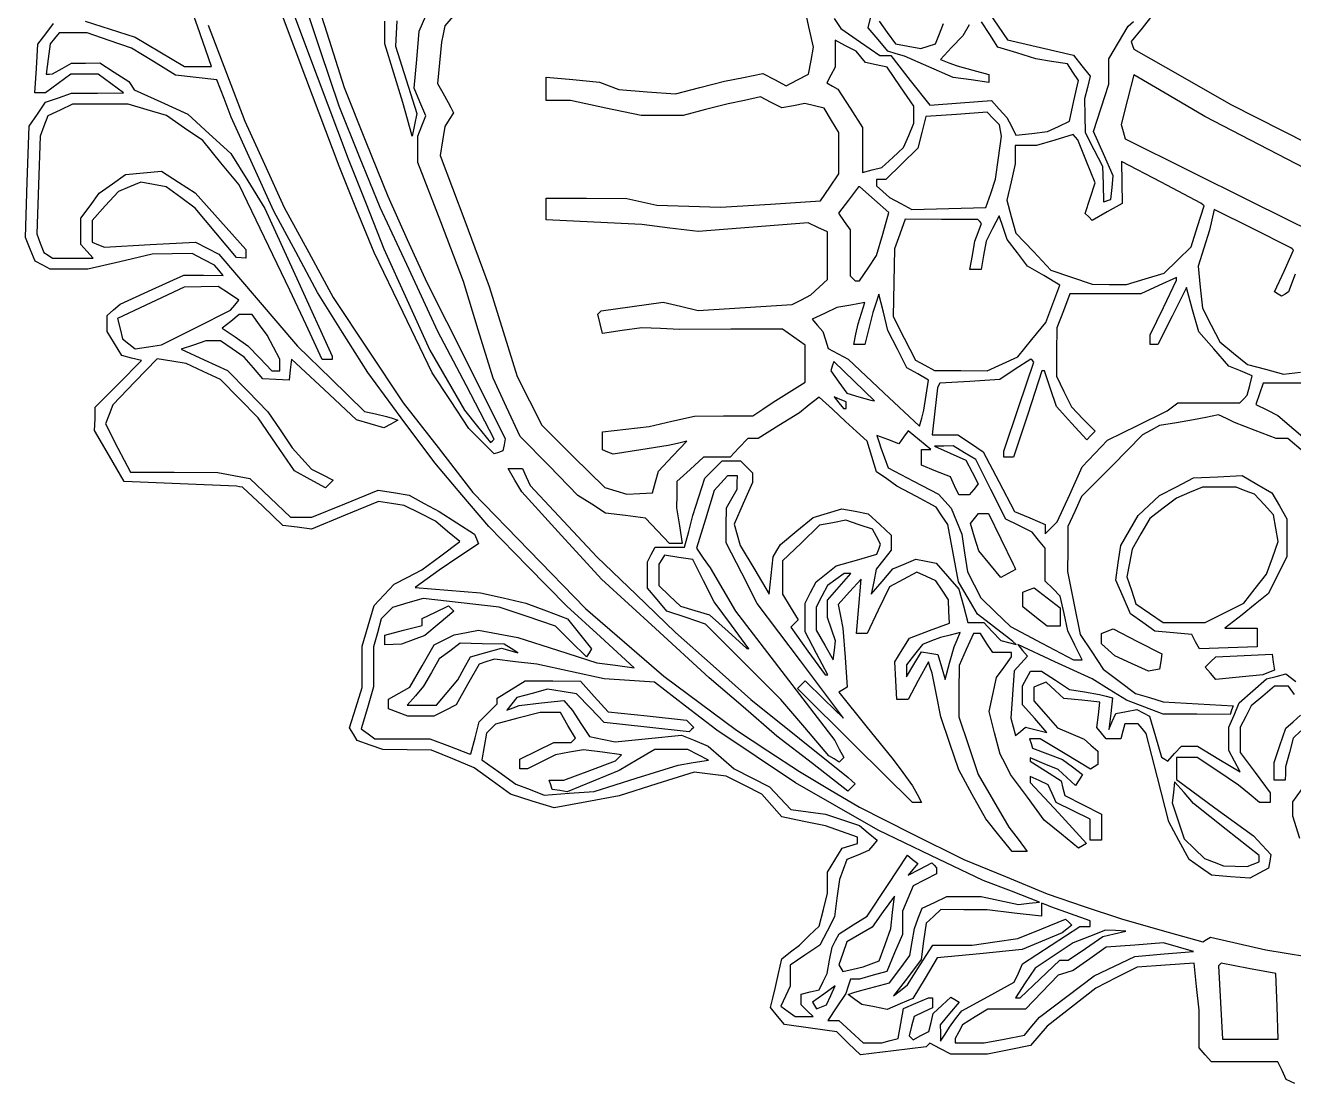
# Model space of a CAD drawing. Extents: x 6 to 570, y 20 to 823.
# Drawn here: x 13.9 to 243.8, y 37.5 to 229.3 of the extents above; entities that cross this region are included whole.
import ezdxf

# ---------------------------------------------------------------- set-up
doc = ezdxf.new("R2010")
doc.units = 0
doc.layers.add('Layer_1', color=7, linetype='CONTINUOUS')

msp = doc.modelspace()

# ---------------------------------------------------------------- linework, layer by layer
at = {"layer": 'Layer_1', "color": 7}
for points in [[(65.351098, 237.755704), (68.514642, 227.904611), (71.678189, 218.053436), (75.619623, 208.188844), (79.561053, 198.324244), (83.105628, 190.500679), (86.650203, 182.677031), (93.762896, 168.532639), (100.875588, 154.388329), (100.661051, 153.281959), (100.446513, 152.175589), (99.655848, 151.912039), (99.655605, 151.912601), (98.864933, 151.649044), (96.560678, 153.953224), (94.256498, 156.257479), (90.930075, 161.303441), (87.60366, 166.349471), (82.358273, 177.234536), (77.112885, 188.119526), (73.922258, 195.943174), (70.731556, 203.766821), (64.731419, 219.754166), (58.731361, 235.741601)], [(24.678958, 230.066809), (29.228255, 228.592106), (33.777552, 227.117404), (38.240472, 224.468996), (42.703392, 221.820596), (45.16715, 221.820596), (47.630828, 221.820596), (45.044132, 229.134004), (42.457436, 236.447419)], [(61.205967, 234.900956), (66.784819, 220.014274), (72.363748, 205.127501), (75.623557, 196.963729), (78.88344, 188.799949), (83.04207, 179.615696), (87.200617, 170.431444), (90.338122, 164.988949), (93.475635, 159.546379), (95.84739, 156.617779), (98.219145, 153.689186), (98.53686, 154.008746), (98.855857, 154.327744), (93.75237, 164.080406), (88.648882, 173.832994), (83.425425, 185.058191), (78.201975, 196.283381), (74.471065, 205.467634), (70.740153, 214.651886), (67.381673, 224.682889), (64.023193, 234.713899)], [(91.715153, 231.320261), (89.90739, 229.171886), (89.610083, 227.693569), (89.312783, 226.215326), (88.94718, 222.473569), (88.581578, 218.731811), (89.557538, 217.031074), (90.533408, 215.330261), (91.00749, 214.389746), (91.481565, 213.449216), (90.706973, 212.208424), (89.93238, 210.967624), (89.513745, 208.350154), (89.09511, 205.732684), (93.524843, 193.863784), (97.954575, 181.994801), (100.478033, 173.831021), (103.001573, 165.667241), (105.244928, 161.245226), (107.488275, 156.823204), (113.191995, 151.187141), (118.895633, 145.551004), (120.898815, 144.937114), (122.901915, 144.323224), (125.239725, 144.445954), (127.57581, 144.573716), (128.102115, 146.556326), (128.62842, 148.538936), (131.208607, 151.236274), (133.788713, 153.933694), (132.0879, 153.536756), (130.38717, 153.139819), (125.417062, 152.370041), (120.44688, 151.600271), (119.46426, 151.977124), (118.481632, 152.353976), (118.481632, 154.009309), (118.481632, 155.664641), (122.733622, 156.138724), (126.985537, 156.612799), (131.067427, 157.555811), (135.149317, 158.498749), (140.44935, 158.506774), (145.7493, 158.514799), (147.592657, 159.771349), (149.435932, 161.027816), (152.327325, 162.842329), (155.218635, 164.656916), (155.218635, 168.002539), (155.218635, 171.348086), (153.185565, 172.795789), (151.152495, 174.243499), (141.790267, 174.219349), (132.428115, 174.195274), (129.026482, 174.348746), (125.62494, 174.502219), (122.071522, 173.971091), (118.518113, 173.439964), (118.07778, 175.193494), (117.637448, 176.946934), (117.946807, 177.256294), (118.25616, 177.565646), (123.868275, 178.359529), (129.480398, 179.153404), (132.655028, 178.382824), (135.829583, 177.612251), (144.34386, 178.159451), (152.85813, 178.706651), (154.548578, 179.581444), (156.239033, 180.456236), (157.769738, 181.850426), (159.30045, 183.244616), (159.30045, 187.562659), (159.30045, 191.880709), (157.550858, 192.677801), (155.801273, 193.474894), (145.815428, 192.700294), (135.829583, 191.925701), (130.72722, 192.563704), (125.624858, 193.201691), (116.950845, 193.637201), (108.276825, 194.072711), (108.276825, 196.023341), (108.276825, 197.973971), (115.59024, 197.957921), (122.903573, 197.941871), (125.624858, 197.321546), (128.346143, 196.701229), (134.128763, 196.514006), (139.911473, 196.326791), (148.9719, 196.915766), (158.032328, 197.504749), (159.686858, 199.939579), (161.341395, 202.374416), (161.338395, 206.128309), (161.335395, 209.882201), (159.998415, 212.074924), (158.661435, 214.267736), (156.91458, 214.706464), (155.167643, 215.145184), (153.103635, 214.732174), (151.039635, 214.319164), (149.100818, 215.321801), (147.161918, 216.324431), (144.216608, 215.690456), (141.271223, 215.056474), (137.189333, 214.010936), (133.107443, 212.965391), (129.298913, 212.957366), (125.490375, 212.949341), (119.094188, 214.299341), (112.697993, 215.649259), (110.48694, 215.657284), (108.276293, 215.665309), (108.276293, 217.794161), (108.276293, 219.923014), (113.124983, 219.444919), (117.973673, 218.966824), (119.713778, 218.305526), (121.453883, 217.644229), (126.600525, 217.264159), (131.74716, 216.884096), (136.169175, 218.016656), (140.59128, 219.149299), (144.090218, 219.843544), (147.589073, 220.537789), (149.702813, 219.444754), (151.816478, 218.351726), (153.82689, 219.391399), (155.837303, 220.430996), (156.298523, 222.889534), (156.759743, 225.348071), (155.934443, 229.036069), (155.109068, 232.724074)], [(81.201242, 230.089766), (80.970632, 225.535969), (82.903502, 219.413134), (84.836455, 213.290299), (84.422642, 211.249354), (84.00883, 209.208409), (83.161517, 212.269826), (82.314197, 215.331244), (80.661752, 220.638829), (79.009397, 225.946331), (79.009397, 230.026931)], [(243.953752, 108.030919), (242.894715, 109.542904), (241.624822, 109.542904), (240.354937, 109.542904), (238.237417, 107.761099), (236.119822, 105.979286), (235.12377, 104.053084), (234.127732, 102.126964), (234.127732, 99.834994), (234.127732, 97.542956), (236.849017, 93.895691), (239.57022, 90.248314), (239.57022, 89.350714), (239.57022, 88.453114), (238.601977, 88.453114), (237.633735, 88.453114), (235.710667, 90.044239), (233.7876, 91.635439), (230.054917, 94.126136), (226.322242, 96.616894), (224.442322, 96.616894), (222.562402, 96.616894), (222.562402, 94.619741), (222.562402, 92.622506), (229.535602, 87.536764), (236.508802, 82.450939), (238.101142, 80.750539), (239.6934, 79.050064), (239.45556, 77.815939), (239.217712, 76.581814), (237.52293, 75.685564), (235.828222, 74.789314), (232.364317, 75.035164), (228.900337, 75.281089), (226.887037, 76.714639), (224.87373, 78.148264), (223.013017, 81.566989), (221.15238, 84.985714), (219.105247, 92.979596), (217.058115, 100.973509), (216.325305, 101.856656), (215.592495, 102.739729), (214.394527, 102.739729), (213.196552, 102.739729), (212.840595, 101.379124), (212.484637, 100.018526), (211.143637, 100.018526), (209.802637, 100.018526), (208.96344, 101.029594), (208.124325, 102.040744), (208.395112, 104.358581), (208.665892, 106.676426), (205.387207, 106.991404), (202.108515, 107.306381), (200.535705, 108.783979), (198.962812, 110.261576), (197.836597, 109.829276), (196.710375, 109.396984), (196.710375, 108.132806), (196.710375, 106.868704), (198.849997, 104.431789), (200.989612, 101.994949), (203.417212, 100.980581), (205.844812, 99.966296), (207.0603, 98.866354), (208.275705, 97.766329), (208.275705, 96.551246), (208.275705, 95.336239), (207.609585, 94.924841), (206.943465, 94.513436), (202.379865, 97.265816), (197.816182, 100.018361), (196.86618, 100.018361), (195.916102, 100.018361), (196.198935, 99.167914), (196.481775, 98.317549), (199.181767, 97.297076), (201.881685, 96.276604), (203.704635, 94.915999), (205.527585, 93.555319), (204.896017, 92.552681), (204.264442, 91.550014), (202.697902, 92.997754), (201.131355, 94.445374), (198.58017, 95.496304), (196.028992, 96.547309), (196.028992, 96.250009), (196.028992, 95.953511), (198.829185, 94.185761), (201.629377, 92.418094), (201.978907, 91.082689), (202.328445, 89.747314), (205.642005, 88.068139), (208.955565, 86.389114), (208.955565, 84.019489), (208.955565, 81.649864), (207.935092, 81.649864), (206.91462, 81.649864), (206.91462, 83.555164), (206.91462, 85.460614), (203.839702, 86.954539), (200.76471, 88.448464), (200.023057, 90.076489), (199.281405, 91.704589), (197.655645, 92.445416), (196.029877, 93.186259), (196.029877, 92.633434), (196.029877, 92.080616), (201.14598, 86.573614), (206.262082, 81.066589), (205.53891, 80.619814), (204.815737, 80.173039), (201.695347, 82.730014), (198.57495, 85.286914), (195.531292, 89.421214), (192.487635, 93.555476), (191.53779, 95.392001), (190.587945, 97.228459), (189.582817, 101.087366), (188.577697, 104.946199), (189.267922, 108.025699), (189.958147, 111.105274), (191.293275, 112.980289), (192.62841, 114.855311), (192.62841, 115.260281), (192.62841, 115.665259), (190.94334, 115.665259), (189.258202, 115.665259), (188.143792, 117.366071), (187.02939, 119.066809), (186.393802, 119.066809), (185.758222, 119.066809), (184.445827, 116.175491), (183.133432, 113.284181), (183.117382, 108.641914), (183.101332, 103.999646), (184.841355, 98.777321), (186.581467, 93.554996), (189.37812, 88.792864), (192.17478, 84.030589), (193.841602, 81.819589), (195.508432, 79.608589), (194.149027, 79.608589), (192.78963, 79.608589), (190.380277, 82.548889), (187.97091, 85.489189), (185.5311, 89.927839), (183.091372, 94.366391), (181.455802, 99.175069), (179.820315, 103.983656), (179.039287, 107.953541), (178.258267, 111.923501), (177.917572, 112.935859), (177.576877, 113.948216), (175.744125, 110.554781), (173.911372, 107.161346), (172.893637, 107.161346), (171.875812, 107.161346), (171.691005, 110.562896), (171.506197, 113.964446), (172.831117, 116.109124), (174.15597, 118.253884), (177.777997, 119.620676), (181.399957, 120.987461), (181.297905, 123.104096), (181.19586, 125.220656), (180.071332, 126.936896), (178.946805, 128.653219), (177.215137, 129.442279), (175.483462, 130.231339), (172.99914, 128.901109), (170.51481, 127.570954), (168.497167, 123.318964), (166.479525, 119.066966), (165.508147, 119.066966), (164.53677, 119.066966), (164.967457, 123.999304), (165.398145, 128.931559), (163.299105, 126.637024), (161.200065, 124.342646), (161.646825, 122.215001), (162.093577, 120.087439), (162.468022, 114.731966), (162.84246, 109.376411), (162.091972, 108.912784), (161.341485, 108.449149), (166.268437, 102.354844), (171.19539, 96.260449), (172.96017, 93.887734), (174.725017, 91.514914), (175.535295, 89.984239), (176.34564, 88.453489), (175.520745, 88.453489), (174.695932, 88.453489), (164.27442, 98.797091), (153.8529, 109.140581), (154.535092, 109.822774), (155.216482, 110.504959), (158.70465, 107.133221), (162.192817, 103.761326), (154.37013, 114.145076), (146.547442, 124.528744), (143.734395, 130.015271), (140.921347, 135.501874), (140.945422, 138.680449), (140.969497, 141.859016), (141.94176, 143.559754), (142.914022, 145.260566), (142.938097, 146.451146), (142.962172, 147.641644), (142.047127, 147.641644), (141.132075, 147.641644), (139.94865, 146.333989), (138.765217, 145.026259), (137.153115, 139.801279), (135.541012, 134.576299), (136.77273, 132.775046), (138.004447, 130.973951), (140.29818, 127.043524), (142.59183, 123.113096), (151.59465, 111.396311), (160.597462, 99.679436), (161.41866, 98.149774), (162.239782, 96.620111), (161.836417, 96.216739), (161.433045, 95.813374), (160.4685, 96.385481), (159.50403, 96.958391), (155.159152, 102.060754), (150.814185, 107.163116), (143.99703, 113.966209), (137.179792, 120.769391), (133.660845, 121.969204), (130.141822, 123.169024), (128.388382, 125.252876), (126.634935, 127.336811), (126.634935, 129.710411), (126.634935, 132.084019), (127.338817, 133.399946), (128.042707, 134.715874), (130.713772, 134.715874), (133.38492, 134.715874), (134.12898, 137.607184), (134.87304, 140.498494), (135.953212, 143.858179), (137.033392, 147.217864), (138.606045, 148.790434), (140.178615, 150.363086), (141.86175, 150.363086), (143.544892, 150.363086), (144.613972, 149.293999), (145.682977, 148.224919), (145.682977, 147.337751), (145.682977, 146.450501), (144.014385, 142.677484), (142.345792, 138.904466), (142.905847, 136.980274), (143.465902, 135.055999), (146.101935, 130.633984), (148.737885, 126.211879), (149.10108, 129.613511), (149.464267, 133.015054), (150.124762, 134.128819), (150.786067, 135.242501), (153.726795, 137.687936), (156.667522, 140.133296), (159.273742, 140.914316), (161.880045, 141.695344), (164.277997, 141.245366), (166.676025, 140.795396), (168.765667, 138.843319), (170.855385, 136.891324), (170.855385, 135.555146), (170.855385, 134.219051), (169.48875, 132.481759), (168.122122, 130.744384), (167.676165, 128.478214), (167.230215, 126.211961), (169.180845, 128.515496), (171.13155, 130.819031), (173.204392, 131.685146), (175.277242, 132.551186), (177.146955, 132.193616), (179.016667, 131.836046), (181.071435, 129.495709), (183.126285, 127.155371), (183.934867, 124.132369), (184.743367, 121.109194), (186.184485, 121.109194), (187.625602, 121.109194), (189.163215, 119.472506), (190.700835, 117.835811), (192.101055, 117.469406), (193.501275, 117.103001), (192.893002, 117.624484), (192.284745, 118.145966), (189.384427, 120.372289), (186.484042, 122.598604), (184.774942, 125.514986), (183.065857, 128.431369), (182.072385, 133.623566), (181.078987, 138.815756), (180.037305, 140.405606), (178.995615, 141.995374), (175.435455, 143.905264), (171.875295, 145.815079), (170.021482, 147.102716), (168.167677, 148.390361), (167.335717, 151.167334), (166.503667, 153.944306), (164.526682, 155.725309), (162.549697, 157.506236), (160.173765, 159.714716), (157.797832, 161.923271), (155.992477, 160.510601), (154.18713, 159.098006), (150.46827, 156.771416), (146.749492, 154.444819), (145.784302, 154.444819), (144.818872, 154.444819), (143.242687, 152.744006), (141.666412, 151.043269), (139.242832, 151.043269), (136.819252, 151.043269), (134.41005, 148.832216), (132.000855, 146.621171), (131.96868, 144.240094), (131.93658, 141.859016), (132.43476, 138.627491), (132.932947, 135.395974), (131.789377, 135.395974), (130.645725, 135.395974), (128.469382, 137.700071), (126.293047, 140.004169), (122.657272, 140.453336), (119.021497, 140.902504), (116.534437, 142.506416), (114.047377, 144.110329), (108.801907, 149.447719), (103.556437, 154.785026), (101.117505, 160.079674), (98.67858, 165.374321), (95.985172, 174.118721), (93.291772, 182.863211), (89.16633, 193.655629), (85.040805, 204.448046), (85.042305, 206.836916), (85.043805, 209.225704), (85.743667, 211.066414), (86.443537, 212.907199), (85.399365, 215.406319), (84.355102, 217.905424), (84.81633, 223.082276), (85.277542, 228.259046), (86.468527, 231.015769)], [(160.50786, 230.519591), (161.70366, 228.706526), (165.249195, 226.267594), (168.79482, 223.828669), (169.769572, 223.828669), (170.744325, 223.828669), (174.293235, 219.312791), (177.84207, 214.797004), (183.425497, 215.226086), (189.00885, 215.655169), (190.39854, 214.129279), (191.78823, 212.603314), (192.620842, 210.991766), (193.453372, 209.380144), (196.3209, 209.703161), (196.318207, 209.705089), (199.185735, 210.028106), (201.167775, 210.978109), (203.14983, 211.928111), (203.964997, 215.599241), (204.780247, 219.270454), (203.7867, 220.786856), (202.793145, 222.303184), (199.925617, 222.753956), (197.058007, 223.204729), (193.628175, 224.277356), (190.198342, 225.350051), (188.69592, 227.642104), (187.193415, 229.934149)], [(184.970152, 229.356491), (183.814042, 227.399276), (181.7997, 225.242944), (179.785342, 223.086536), (181.27845, 222.506389), (182.771557, 221.926249), (185.66295, 221.150044), (188.55426, 220.373846), (188.55426, 219.643444), (188.55426, 218.913041), (185.322735, 219.389531), (182.091292, 219.866021), (177.669195, 221.771734), (173.247172, 223.677446), (171.746355, 224.129824), (170.245537, 224.582209), (168.45834, 226.706156), (166.67115, 228.830029), (167.075325, 230.581624)], [(168.65898, 230.056204), (170.130712, 227.989384), (171.602445, 225.922481), (173.89626, 225.491794), (176.190067, 225.061106), (177.536692, 225.488584), (178.883318, 225.916054), (179.595233, 227.764316), (180.307155, 229.612579)], [(188.5524, 231.621514), (190.234972, 229.145381), (191.917545, 226.669249), (197.888512, 225.267986), (203.859487, 223.866806), (205.396942, 221.973626), (206.934322, 220.080529), (206.417655, 218.039584), (205.900995, 215.998639), (205.96527, 212.937221), (206.029545, 209.875804), (207.600915, 206.814386), (209.172277, 203.752969), (209.236552, 200.526109), (209.300827, 197.299249), (209.981415, 197.517004), (209.984017, 197.525149), (210.664605, 197.742904), (210.876735, 199.892081), (211.088857, 202.041176), (209.29701, 206.033959), (207.505155, 210.026659), (208.91445, 214.319554), (210.323752, 218.612449), (210.323752, 220.930121), (210.323752, 223.247801), (212.055337, 226.202509), (213.78693, 229.157299), (214.776622, 229.978661)], [(218.265915, 231.232391), (216.318015, 228.781331), (214.370205, 226.330271), (214.600815, 225.638434), (214.831425, 224.946604), (223.632878, 219.938659), (232.43433, 214.930631), (246.380738, 207.896119)], [(244.032202, 37.539739), (242.442435, 38.263714), (241.701585, 39.889564), (240.960742, 41.515264), (234.928702, 41.515264), (228.896745, 41.515264), (227.770852, 42.759364), (226.64496, 44.003539), (226.64496, 47.421814), (226.64496, 50.840089), (226.1982, 55.111714), (225.751447, 59.383339), (220.585282, 59.020114), (215.419117, 58.656964), (211.677442, 56.751514), (207.935685, 54.846214), (203.51535, 51.412114), (199.095098, 47.978089), (197.584957, 46.205539), (196.074817, 44.433064), (192.197265, 43.654489), (188.319787, 42.875839), (184.997872, 42.875839), (181.676032, 42.875839), (179.755057, 43.869139), (177.834157, 44.862514), (177.508732, 44.537089), (177.1833, 44.211664), (171.224625, 43.482814), (165.265957, 42.754039), (163.11774, 44.836264), (160.96944, 46.918414), (156.21942, 47.589364), (151.469325, 48.260314), (150.226282, 49.790389), (148.983232, 51.320539), (149.40669, 53.051164), (149.83014, 54.781789), (150.415102, 57.478414), (151.000072, 60.174964), (152.59554, 61.406464), (154.191015, 62.638039), (155.99211, 64.366114), (157.793205, 66.094264), (158.543692, 69.073114), (159.293377, 72.052039), (159.296377, 73.961764), (159.299377, 75.871564), (160.610557, 78.021889), (161.92167, 80.172139), (163.329277, 80.618839), (164.736802, 81.065614), (164.736802, 81.644164), (164.736802, 82.222714), (161.845492, 83.236264), (158.954183, 84.249739), (154.994587, 85.052464), (151.035075, 85.855189), (149.21196, 87.907789), (147.38877, 89.960389), (144.153075, 91.603564), (140.917372, 93.246934), (138.03024, 93.621379), (135.143107, 93.995816), (128.340008, 91.839664), (121.536833, 89.683489), (115.627335, 88.592689), (109.717755, 87.501814), (105.762735, 88.739614), (101.807723, 89.977414), (98.521245, 92.377279), (95.234843, 94.777241), (91.377938, 96.363634), (87.521108, 97.949944), (83.09901, 98.006194), (78.676988, 98.062444), (76.36116, 98.874409), (74.045251, 99.686449), (73.331723, 100.832186), (72.618197, 101.978006), (73.777037, 105.654199), (74.935874, 109.330474), (74.935874, 113.058971), (74.935874, 116.787551), (76.018298, 120.482629), (77.10072, 124.177781), (78.909608, 126.110974), (80.718578, 128.044166), (83.2197, 129.330769), (85.720822, 130.617364), (89.18247, 133.180279), (92.644125, 135.743111), (90.423113, 137.605676), (88.202018, 139.468241), (85.366305, 140.870869), (82.530683, 142.273571), (80.220713, 142.648819), (77.91075, 143.023256), (71.831789, 140.506789), (65.752826, 137.990479), (63.159219, 138.338404), (60.565612, 138.686329), (56.906377, 142.147016), (53.247221, 145.607704), (52.696004, 145.695289), (52.144787, 145.782874), (41.947617, 146.205521), (31.750364, 146.628176), (29.0891, 151.254214), (26.427839, 155.880169), (26.492121, 157.996241), (26.548364, 160.112314), (30.734631, 164.336104), (34.920818, 168.559819), (33.137002, 169.007381), (31.353182, 169.454936), (30.016204, 171.647674), (28.679224, 173.840479), (28.676524, 175.265689), (28.673824, 176.690974), (29.864403, 177.728404), (31.05498, 178.765909), (36.837603, 181.397921), (42.620309, 184.029859), (46.163516, 184.005784), (49.706727, 183.981709), (48.934541, 184.912429), (48.162359, 185.843066), (46.141982, 186.887884), (44.121608, 187.932626), (40.480531, 187.892426), (36.839451, 187.852226), (31.002349, 186.465911), (25.165247, 185.079671), (21.7727, 185.079671), (18.380151, 185.079671), (17.006612, 185.814896), (15.633152, 186.550121), (14.749118, 188.706371), (13.865082, 190.862621), (14.221845, 200.937896), (14.57861, 211.013171), (16.037725, 213.183566), (17.496759, 215.353954), (19.854291, 216.166001), (22.211903, 216.977959), (26.936129, 217.018159), (31.660514, 217.058359), (29.35521, 218.759096), (27.049909, 220.459909), (24.59298, 220.459909), (22.136133, 220.459909), (19.830829, 218.759096), (17.525525, 217.058359), (16.558004, 217.058359), (15.590403, 217.058359), (15.871637, 221.473069), (16.152868, 225.887779), (17.549711, 227.765929), (18.946632, 229.644161)], [(47.014491, 229.340561), (50.343561, 220.636331), (53.672631, 211.932184), (57.24308, 204.108536), (60.813449, 196.284889), (65.235871, 188.121109), (69.658213, 179.957329), (76.002902, 170.432944), (82.347504, 160.908559), (88.676521, 152.777164), (95.005621, 144.645851), (105.210346, 134.129194), (115.415072, 123.612626), (122.513784, 117.502564), (129.612496, 111.392591), (136.210449, 106.482266), (142.808326, 101.571866), (148.500639, 97.823441), (154.193027, 94.075009), (159.635522, 90.850556), (165.078009, 87.626156), (174.526944, 82.886381), (183.975797, 78.146456), (191.534844, 75.042431), (199.093809, 71.938331), (205.831907, 69.661481), (212.570071, 67.384481), (219.949291, 65.294306), (227.328519, 63.204131), (228.015527, 63.628406), (228.702542, 64.052606), (233.742144, 62.931431), (238.781836, 61.810181), (246.150452, 60.569006)], [(250.80396, 200.790184), (239.238637, 206.783329), (227.673225, 212.776556), (221.244893, 216.556159), (214.81656, 220.335686), (213.685605, 215.843194), (212.554725, 211.350709), (212.901045, 210.026981), (213.247358, 208.703344), (236.10771, 197.375696), (258.968063, 186.047974)], [(244.066673, 184.213361), (242.871915, 180.988834), (242.24517, 180.601534), (241.618425, 180.214241), (240.982035, 180.607961), (240.345645, 181.001689), (242.072572, 184.773821), (243.7995, 188.545954), (243.560055, 188.764511), (243.3198, 188.983069), (236.359455, 192.462476), (229.39911, 195.941884), (228.966015, 194.071286), (228.532913, 192.200689), (227.50119, 188.930036), (226.469468, 185.659301), (226.862393, 181.852856), (227.255318, 178.046494), (228.827565, 174.991429), (230.399738, 171.936356), (232.923038, 169.894046), (235.44633, 167.851819), (238.702688, 166.968341), (241.958955, 166.084954), (245.020215, 166.475786)], [(247.432463, 164.442311), (242.85609, 164.442311), (238.279793, 164.442311), (237.61287, 162.528806), (236.945948, 160.615384), (238.953225, 159.613954), (240.960578, 158.612606), (246.75156, 153.633746)], [(245.56122, 152.018711), (242.717475, 154.452821), (241.662533, 154.452821), (240.607583, 154.452821), (236.85273, 155.904461), (233.097795, 157.356026), (231.622448, 158.030981), (230.1471, 158.705944), (227.88069, 158.254361), (225.614355, 157.802786), (222.552938, 157.278889), (219.49152, 156.755794), (217.956315, 155.918044), (216.421185, 155.080369), (210.88998, 149.494129), (205.358858, 143.907806), (204.106253, 141.186604), (202.85364, 138.465319), (202.83759, 134.383429), (202.82154, 130.301539), (203.953298, 124.599986), (205.085138, 118.898441), (207.185385, 115.778524), (209.285625, 112.658614), (212.194133, 110.452219), (215.10264, 108.245749), (217.636628, 107.488031), (220.170698, 106.730306), (226.488945, 106.346224), (232.8072, 105.962141), (232.548465, 105.206029), (232.28973, 104.449916), (226.23021, 104.457941), (220.170698, 104.465966), (216.8217, 105.749426), (213.472703, 107.032811), (210.358733, 108.949774), (207.244763, 110.866654), (200.506268, 113.977654), (193.76778, 117.088564), (194.647395, 116.028716), (195.52701, 114.968869), (194.326703, 113.642501), (193.12641, 112.316209), (192.840353, 108.045011), (192.554295, 103.773806), (192.954458, 102.180664), (193.354605, 100.587686), (194.28195, 101.357456), (195.209295, 102.127234), (197.145218, 101.642711), (199.081223, 101.157379), (196.870178, 103.677626), (194.659125, 106.197956), (194.659125, 107.919739), (194.659125, 109.641604), (195.363008, 110.957531), (196.066898, 112.273459), (197.078048, 112.273459), (198.089198, 112.273459), (200.62575, 110.618366), (203.162393, 108.963349), (205.883603, 108.518201), (208.604888, 108.073046), (209.796105, 107.746016), (210.98733, 107.418986), (210.630563, 104.573636), (210.273, 101.728361), (210.914205, 103.169239), (211.555418, 104.610034), (213.474225, 104.977241), (215.39295, 105.343646), (216.54183, 104.728954), (217.690703, 104.114261), (218.76903, 100.404964), (219.84744, 96.695584), (220.42758, 96.337219), (221.00772, 95.978846), (222.224498, 97.323461), (223.44135, 98.667986), (224.906648, 98.667986), (226.371953, 98.667986), (230.231828, 96.343729), (234.091703, 94.019456), (233.083125, 95.969764), (232.074548, 97.920154), (232.074548, 100.016704), (232.074548, 102.113246), (232.993695, 104.313049), (233.912843, 106.512851), (236.407778, 108.703496), (238.902713, 110.894051), (240.650213, 111.332779), (242.397713, 111.771499), (244.209405, 110.428654)], [(245.10249, 101.468801), (243.740527, 100.106831), (243.019762, 97.511456), (242.299005, 94.916164), (242.295255, 93.725584), (242.291505, 92.535004), (241.271032, 92.535004), (240.25056, 92.535004), (240.25056, 94.114646), (240.25056, 95.694206), (241.311532, 98.808101), (242.37258, 101.921906), (243.692685, 103.116581), (245.012797, 104.311256)], [(244.924275, 81.952114), (243.652132, 85.996039), (243.652132, 87.303514), (243.652132, 88.610989), (246.03321, 91.854739)]]:
    msp.add_lwpolyline(points, dxfattribs=at)
for points in [[(167.45796, 44.944489), (169.158772, 44.936239), (170.640952, 45.333964), (172.123125, 45.731764), (172.58274, 48.450589), (173.042355, 51.169414), (175.330942, 52.125664), (177.619537, 53.081839), (177.981922, 53.081839), (178.344315, 53.081839), (178.344315, 52.170589), (178.344315, 51.259339), (176.662297, 50.492764), (174.980287, 49.726189), (174.539962, 47.970589), (174.09963, 46.215064), (174.46362, 45.851089), (174.826815, 45.487039), (176.23764, 46.242364), (177.64854, 46.997689), (178.05432, 48.614314), (178.4601, 50.230939), (180.05292, 51.727339), (181.645823, 53.223739), (182.393903, 52.760914), (183.141975, 52.298914), (181.42365, 50.256664), (179.705318, 48.214564), (179.745518, 46.736089), (179.785718, 45.257539), (180.596062, 46.521739), (181.406415, 47.786089), (182.525242, 49.259089), (183.64398, 50.732239), (188.40204, 53.340364), (193.160167, 55.948564), (193.904227, 57.582289), (194.648295, 59.215939), (199.849725, 62.611564), (205.051245, 66.007189), (205.984455, 66.007189), (206.917665, 66.007189), (206.917665, 66.527839), (206.917665, 67.048489), (203.346008, 68.316139), (199.774358, 69.583864), (198.92391, 69.909289), (198.073545, 70.234714), (198.073545, 69.043714), (198.073545, 67.852789), (193.14129, 68.436139), (188.208952, 69.019489), (184.027425, 69.043489), (179.845897, 69.067489), (178.498552, 67.847239), (177.151207, 66.626914), (176.714895, 63.336364), (176.278582, 60.045739), (173.771273, 56.732914), (171.263888, 53.420239), (172.535858, 54.440689), (173.807835, 55.461214), (176.097225, 59.032864), (178.386622, 62.604514), (181.937385, 62.620264), (185.488147, 62.636014), (189.64629, 63.237889), (193.804433, 63.839689), (198.13341, 65.588239), (202.462297, 67.336789), (203.018332, 66.780739), (203.574375, 66.224764), (202.695158, 65.552989), (201.815948, 64.881214), (198.193913, 63.363889), (194.57196, 61.846564), (186.880485, 61.077589), (179.189018, 60.308614), (176.987692, 56.628364), (174.786442, 52.948039), (172.448032, 51.971014), (170.109622, 50.993914), (167.799982, 51.426964), (165.490342, 51.860089), (164.264167, 52.762939), (163.037992, 53.665864), (164.058465, 54.020989), (165.078937, 54.376189), (167.800222, 55.102564), (170.521432, 55.828939), (172.37877, 58.290139), (174.236107, 60.751189), (174.641085, 63.210214), (175.046062, 65.669239), (175.737892, 67.492339), (176.42973, 69.315589), (178.680787, 70.383664), (180.931852, 71.451889), (184.027102, 71.451889), (187.12227, 71.451889), (190.521322, 70.723114), (193.920465, 69.994264), (195.827302, 70.212814), (197.734132, 70.431439), (192.63177, 72.397864), (187.529407, 74.364214), (178.00503, 78.900439), (168.48057, 83.436589), (160.99713, 87.742039), (153.51369, 92.047586), (146.370382, 96.812629), (139.227075, 101.577746), (133.574542, 105.926246), (127.922092, 110.274664), (123.369817, 110.564741), (118.817625, 110.854811), (112.69479, 112.192189), (106.571962, 113.529656), (102.733695, 113.990074), (98.895435, 114.450491), (97.508797, 114.010159), (96.122242, 113.569826), (94.039432, 109.879256), (91.95654, 106.188679), (89.94372, 105.147799), (87.930817, 104.106911), (85.560187, 104.106911), (83.18964, 104.106911), (81.444547, 104.770624), (79.699462, 105.434336), (79.703212, 106.301494), (79.706962, 107.168734), (81.642322, 108.269561), (83.577607, 109.370306), (85.776607, 113.213704), (87.975517, 117.057109), (89.789707, 117.968471), (91.603822, 118.879984), (93.813345, 119.300224), (96.022792, 119.720464), (99.595972, 119.046311), (103.169227, 118.372159), (110.312535, 116.088221), (117.455842, 113.804216), (120.857392, 113.352634), (124.258942, 112.901059), (118.136107, 118.470349), (112.013272, 124.039714), (104.955697, 131.252126), (97.89813, 138.464456), (92.991667, 144.247159), (88.085205, 150.029779), (82.01058, 158.193559), (75.935872, 166.357339), (71.38722, 173.606389), (66.838484, 180.855364), (62.878246, 188.233136), (58.918492, 195.611636), (55.056285, 204.115541), (51.194077, 212.619454), (49.881364, 216.021086), (48.568572, 219.422629), (44.838784, 219.833231), (41.108918, 220.243826), (37.103042, 222.708874), (33.097246, 225.173996), (29.078914, 226.550351), (25.060583, 227.926781), (22.529089, 227.926781), (19.997674, 227.926781), (19.17286, 226.932986), (18.348125, 225.939191), (17.979307, 223.191311), (17.610491, 220.443341), (18.209919, 220.467416), (18.81015, 220.491566), (20.510962, 221.463821), (22.211696, 222.436084), (24.776376, 222.460159), (27.341138, 222.484234), (29.991634, 220.810984), (32.642212, 219.137809), (33.110665, 218.380091), (33.578314, 217.623176), (38.43994, 215.403364), (43.301568, 213.183551), (47.199934, 209.614069), (51.098297, 206.044586), (54.187678, 201.087904), (57.27706, 196.131221), (63.38535, 182.728804), (69.493722, 169.326379), (69.493722, 169.033099), (69.493722, 168.739811), (68.586063, 168.739811), (67.678404, 168.739811), (64.743301, 175.032746), (61.808278, 181.325614), (57.210686, 190.850074), (52.613098, 200.374459), (49.317936, 204.400339), (46.022856, 208.426226), (42.728014, 210.685729), (39.433175, 212.945231), (35.971444, 213.973174), (32.509709, 215.001364), (27.463594, 215.001364), (22.417398, 215.001364), (20.166332, 213.933161), (17.915266, 212.864959), (17.219417, 211.041769), (16.523569, 209.218661), (16.226266, 200.374534), (15.928962, 191.530496), (16.561332, 189.843499), (17.193704, 188.156591), (18.001564, 187.643141), (18.809344, 187.129691), (22.486501, 187.121666), (26.163578, 187.113641), (25.037682, 188.357734), (23.911707, 189.601826), (23.911707, 191.967311), (23.911707, 194.332721), (25.586245, 196.602424), (27.260787, 198.872134), (29.653914, 200.574799), (32.046961, 202.277539), (35.292707, 202.570024), (38.538532, 202.862501), (41.59995, 200.893309), (44.661367, 198.924206), (49.253493, 193.792594), (53.845619, 188.660981), (53.845619, 187.887191), (53.845619, 187.113401), (52.995172, 187.153601), (52.144806, 187.193801), (48.403045, 191.669501), (44.661367, 196.145276), (42.029835, 198.077584), (39.398383, 200.009974), (37.086247, 200.443879), (34.774114, 200.877776), (32.75181, 200.040109), (30.729588, 199.202516), (28.341121, 196.558766), (25.952652, 193.915016), (25.952652, 191.948801), (25.952652, 189.982669), (27.096706, 189.543941), (28.240681, 189.105221), (36.478063, 189.563231), (44.715364, 190.021234), (46.832, 188.926676), (48.948718, 187.832126), (56.080133, 179.480876), (63.211628, 171.129716), (69.277975, 165.223916), (75.3444, 159.318191), (77.350875, 158.873846), (79.357432, 158.429494), (80.377905, 158.100056), (81.398377, 157.771414), (80.121817, 157.054676), (78.845265, 156.337931), (76.38006, 157.077971), (73.914856, 157.818019), (68.008492, 163.295464), (62.102205, 168.772909), (61.886057, 166.889614), (61.66991, 165.006244), (59.288754, 165.123559), (56.90768, 165.240866), (55.206864, 167.208289), (53.506131, 169.175636), (51.360168, 170.662391), (49.214202, 172.149146), (47.89065, 172.149146), (46.566448, 172.149146), (44.324944, 171.367324), (42.08336, 170.585494), (46.296624, 168.672949), (50.509891, 166.760411), (54.179572, 163.001696), (57.849177, 159.242981), (60.030094, 156.001174), (62.211014, 152.759366), (63.981731, 150.827704), (65.752453, 148.896116), (67.701476, 147.878456), (69.650498, 146.860879), (68.951432, 146.161811), (68.252369, 145.462751), (65.469212, 147.026884), (62.686055, 148.591181), (59.363813, 153.396641), (56.041654, 158.202184), (52.630464, 161.667371), (49.219353, 165.132559), (46.127966, 166.585646), (43.036577, 168.038809), (40.391864, 168.461464), (37.747233, 168.884119), (33.721671, 164.700019), (29.696108, 160.515844), (29.035613, 158.795419), (28.375118, 157.075001), (30.640247, 152.706011), (32.905454, 148.337104), (40.824964, 148.304929), (48.744392, 148.272829), (51.645345, 147.711964), (54.546299, 147.151106), (58.237679, 143.659886), (61.929057, 140.168749), (63.86442, 140.168749), (65.79978, 140.168749), (71.80257, 142.616029), (77.805278, 145.063316), (80.622907, 144.616564), (83.440455, 144.169804), (86.16174, 142.674371), (88.88295, 141.178931), (92.084902, 139.142809), (95.286772, 137.106604), (95.641928, 136.238479), (95.99709, 135.370279), (92.439975, 132.981244), (88.882868, 130.592216), (86.705962, 129.007834), (84.529065, 127.423609), (90.447645, 126.955159), (96.366308, 126.486701), (100.482345, 125.544814), (104.5983, 124.602844), (108.36939, 123.191944), (112.140398, 121.781036), (114.32469, 119.063044), (116.5089, 116.345051), (116.052503, 115.606616), (115.596105, 114.868181), (112.771808, 117.640009), (109.947585, 120.411836), (104.857598, 122.154274), (99.76761, 123.896794), (92.867528, 124.677814), (85.96737, 125.458834), (83.203418, 124.630811), (80.439465, 123.802699), (79.414245, 122.777486), (78.389032, 121.752274), (77.686755, 119.224069), (76.984477, 116.695789), (76.980728, 113.058731), (76.976978, 109.421749), (75.87375, 105.626719), (74.770512, 101.831689), (76.003755, 100.929896), (77.237085, 100.028096), (82.20204, 100.028096), (87.167078, 100.028096), (90.746048, 98.667821), (94.32501, 97.307539), (94.468845, 97.307134), (94.612673, 97.306811), (95.38968, 100.190974), (96.16668, 103.074979), (97.797435, 104.705719), (99.4281, 106.336466), (99.4281, 106.868404), (99.4281, 107.400334), (101.967225, 108.969529), (104.506358, 110.538806), (109.508198, 110.490581), (114.509955, 110.450381), (117.00369, 107.681044), (119.497418, 104.911549), (126.621038, 104.156239), (133.744658, 103.400126), (134.399528, 102.745249), (135.054398, 102.090386), (134.640585, 101.676566), (134.226773, 101.262754), (126.522368, 102.120116), (118.818038, 102.977471), (116.307998, 105.569629), (113.797958, 108.161794), (111.17703, 108.581231), (108.556103, 109.000669), (105.77262, 108.250984), (102.989145, 107.501299), (102.059468, 106.358366), (101.129798, 105.215441), (102.27441, 105.643714), (103.41903, 106.071994), (107.448368, 106.527589), (111.477705, 106.983184), (112.26837, 106.056004), (113.059043, 105.128899), (114.58758, 102.773696), (116.1162, 100.418494), (118.462485, 99.938794), (120.80868, 99.459086), (126.814845, 100.080214), (132.820928, 100.701334), (135.25158, 99.685766), (137.682233, 98.670191), (140.010758, 96.625631), (142.339283, 94.581229), (145.54566, 92.945179), (148.75203, 91.309024), (150.685065, 89.272624), (152.618175, 87.236149), (155.787428, 86.791849), (158.956755, 86.347474), (162.018173, 85.339774), (165.07959, 84.332149), (166.69041, 82.990774), (168.30123, 81.649249), (167.518598, 80.705824), (166.735973, 79.762474), (164.775938, 78.950599), (162.81591, 78.138724), (162.126488, 76.326199), (161.437065, 74.513674), (160.983075, 71.128099), (160.529085, 67.742374), (159.219825, 65.176099), (157.910573, 62.609674), (155.202705, 60.817699), (152.494913, 59.025799), (152.494913, 57.107299), (152.494913, 55.188724), (151.671383, 53.381374), (150.847935, 51.574099), (152.14161, 50.628199), (153.435278, 49.682224), (155.05461, 49.682224), (156.67395, 49.682224), (155.604945, 50.751199), (154.535858, 51.820399), (154.535858, 52.779199), (154.535858, 53.738149), (156.149408, 54.143149), (157.76304, 54.548074), (158.491035, 56.026924), (159.219023, 57.505774), (159.67944, 59.886949), (160.139858, 62.267974), (160.769018, 63.468499), (161.398178, 64.669024), (163.95321, 66.281899), (166.508333, 67.894924), (170.137755, 73.423174), (173.767185, 78.951424), (174.705053, 78.172849), (175.64301, 77.394199), (174.784283, 76.358899), (173.92548, 75.323524), (176.05023, 76.422049), (178.174988, 77.520424), (178.601655, 77.093824), (179.028323, 76.667149), (179.028323, 76.117549), (179.028323, 75.567874), (176.933783, 74.484724), (174.839243, 73.401724), (173.872365, 71.087524), (172.905488, 68.773474), (172.905488, 66.666724), (172.905488, 64.559974), (171.46542, 61.212349), (170.025345, 57.864799), (167.55363, 57.178549), (165.081923, 56.492374), (164.277353, 56.484874), (163.47279, 56.477374), (163.057365, 55.168174), (162.641948, 53.858974), (160.99119, 51.426424), (159.340433, 48.993874), (160.329653, 48.993874), (161.318865, 48.993874), (163.540605, 46.972924), (165.76242, 44.951899), (167.463158, 44.943649)], [(167.391022, 203.079731), (169.165125, 203.517649), (171.119767, 205.339954), (173.074417, 207.162341), (174.011077, 209.351539), (174.947745, 211.540654), (174.947745, 213.087349), (174.947745, 214.634051), (172.512915, 218.169304), (170.078085, 221.704639), (168.137902, 222.130504), (166.197712, 222.556369), (165.349837, 223.577966), (164.501962, 224.599564), (162.58155, 225.592721), (160.66113, 226.585789), (160.66113, 224.142439), (160.66113, 221.699179), (159.903412, 220.283531), (159.145687, 218.867884), (160.166722, 218.296586), (161.187675, 217.725274), (163.408695, 214.264189), (165.629625, 210.803104), (165.623625, 206.722099), (165.617625, 202.641086), (167.39172, 203.079011)], [(181.305367, 196.099376), (188.003205, 196.277756), (188.881538, 198.837056), (189.759945, 201.396431), (190.294283, 205.300099), (190.828627, 209.203774), (190.659885, 210.224246), (190.49115, 211.244719), (189.352238, 212.393914), (188.213325, 213.543026), (182.658015, 213.150911), (177.102705, 212.758789), (176.377935, 209.881699), (175.653157, 207.004534), (172.75566, 204.192289), (169.858237, 201.379961), (169.0008, 201.379961), (168.143445, 201.379961), (168.143445, 200.805446), (168.143445, 200.230121), (169.335465, 199.151314), (170.527575, 198.072506), (172.56699, 196.996909), (174.606413, 195.921236)], [(210.370755, 182.355139), (213.478778, 182.331064), (216.89262, 183.344869), (220.30638, 184.358666), (222.763552, 186.744971), (225.220635, 189.131269), (226.397955, 192.866201), (227.575275, 196.601209), (227.2836, 196.836641), (226.991917, 197.072066), (219.796222, 200.844521), (212.600527, 204.617059), (212.656777, 200.813186), (212.705002, 197.009314), (209.988937, 195.481661), (207.272872, 193.954009), (206.642107, 194.584774), (206.011342, 195.215531), (206.923417, 197.979169), (207.8355, 200.742716), (206.26068, 204.632644), (204.685935, 208.522579), (204.259267, 209.012726), (203.832592, 209.502866), (200.507302, 208.502164), (197.182005, 207.501379), (195.249135, 207.501379), (193.316347, 207.501379), (193.316347, 205.852474), (193.316347, 204.203569), (192.56103, 200.920211), (191.805727, 197.636786), (192.616395, 194.636674), (193.426987, 191.636569), (196.617697, 188.291831), (199.808317, 184.947094), (203.535375, 183.660574), (207.262425, 182.374136), (210.370447, 182.350061)], [(164.686373, 183.018049), (165.08331, 183.022549), (166.63869, 185.307041), (168.194062, 187.591534), (169.300192, 191.479849), (170.406322, 195.368179), (167.791342, 197.694694), (165.17628, 200.021126), (165.040485, 200.021126), (164.90469, 200.021126), (163.08648, 197.637319), (161.26827, 195.253511), (162.325387, 193.744256), (163.38258, 192.234919), (163.38258, 188.077661), (163.38258, 183.920404), (163.835767, 183.467216), (164.288947, 183.014029), (164.685892, 183.018529)], [(183.45174, 166.727689), (188.213887, 166.711639), (190.990297, 167.972606), (193.766625, 169.233574), (196.313707, 172.341919), (198.86079, 175.450339), (200.148112, 178.838149), (201.435352, 182.225959), (198.50274, 183.944531), (195.570128, 185.663179), (193.726845, 188.079851), (191.88357, 190.496524), (191.137095, 192.638554), (190.390627, 194.780659), (189.22359, 192.466676), (188.056553, 190.152619), (187.59453, 187.601434), (187.132508, 185.050256), (186.112035, 185.050256), (185.091563, 185.050256), (185.557605, 187.601434), (186.023648, 190.152619), (186.627893, 191.777659), (187.232145, 193.402781), (186.892253, 193.742674), (186.552368, 194.082559), (179.955368, 194.122759), (173.358383, 194.162959), (172.3866, 191.480486), (171.414825, 188.797924), (171.311168, 182.675089), (171.20751, 176.552254), (173.212538, 172.591939), (175.217648, 168.631541), (176.954303, 167.686841), (178.691033, 166.742224), (183.45318, 166.726174)], [(36.163494, 171.029989), (38.54465, 171.389966), (44.807137, 174.544189), (51.069702, 177.698494), (51.825815, 178.609601), (52.581932, 179.520799), (50.694058, 180.756859), (48.806264, 181.992911), (45.716321, 181.906136), (42.626299, 181.819354), (36.606152, 178.989026), (30.58609, 176.158781), (31.030435, 174.313339), (31.475588, 172.467889), (32.628883, 171.568991), (33.782176, 170.670011)], [(199.850565, 138.230314), (200.942235, 139.322059), (203.210812, 144.298991), (205.479398, 149.276006), (207.774413, 151.713004), (210.06951, 154.150009), (215.469263, 156.782021), (220.869083, 159.413959), (221.825355, 160.157209), (222.78171, 160.900474), (228.423638, 160.900474), (234.065565, 160.900474), (234.73248, 161.581054), (235.39941, 162.261634), (235.835723, 164.030029), (236.272028, 165.798499), (234.159735, 166.673456), (232.047435, 167.548406), (229.314743, 170.652896), (226.582043, 173.757379), (225.466755, 177.768799), (224.351468, 181.780301), (221.751593, 176.613094), (219.151635, 171.445886), (218.479898, 171.445886), (217.808153, 171.445886), (217.808153, 172.315459), (217.808153, 173.185031), (220.189223, 178.153609), (222.570382, 183.122104), (222.570382, 183.368779), (222.570382, 183.615461), (219.338858, 182.125414), (216.10734, 180.635366), (209.6643, 180.632366), (203.221178, 180.629366), (202.04772, 177.567949), (200.874255, 174.506531), (200.834055, 170.129186), (200.793855, 165.751841), (202.150845, 162.948679), (203.50791, 160.145509), (205.660545, 157.943704), (207.81318, 155.741891), (207.049028, 154.977739), (206.284883, 154.213594), (203.538443, 157.217081), (200.792092, 160.220561), (199.718183, 163.452086), (198.644197, 166.683521), (198.404745, 166.683521), (198.1653, 166.683521), (195.590415, 158.859956), (193.015447, 151.036309), (192.14298, 151.036309), (191.270437, 151.036309), (191.270437, 151.578686), (191.270437, 152.121064), (193.985453, 160.202561), (196.700475, 168.283976), (196.428885, 168.555574), (196.157295, 168.827164), (193.337017, 166.960744), (190.516732, 165.094406), (185.096415, 164.780224), (179.676105, 164.466049), (179.43987, 164.044196), (179.203635, 163.622351), (178.740802, 159.370436), (178.277977, 155.118439), (180.592282, 155.118439), (182.906497, 155.118439), (185.218155, 153.579371), (187.529805, 152.040311), (190.357957, 146.626099), (193.186117, 141.211811), (195.97056, 140.029271), (198.755002, 138.846641), (198.755002, 137.992661), (198.755002, 137.138681), (199.846747, 138.230426)], [(176.369175, 158.094656), (176.770132, 159.540589), (177.200018, 162.261874), (177.629902, 164.983166), (175.647367, 166.119829), (173.66484, 167.256491), (171.956077, 170.628544), (170.247308, 174.000604), (169.417027, 177.298099), (168.586665, 180.595511), (168.061965, 178.912129), (167.537265, 177.228836), (166.794007, 174.337444), (166.05075, 171.446126), (165.043538, 171.446126), (164.0364, 171.446126), (164.4462, 173.316971), (164.855993, 175.187891), (165.470693, 177.132649), (166.085385, 179.077414), (163.543763, 178.607351), (161.00223, 178.137296), (158.76651, 177.083959), (156.53079, 176.030621), (157.495493, 174.929231), (158.460203, 173.827931), (158.92866, 172.289749), (159.397913, 170.751649), (161.22054, 169.771346), (163.04325, 168.791134), (169.506218, 162.720206), (175.969185, 156.649361)], [(59.259518, 166.687511), (59.974651, 166.687511), (59.974651, 167.741816), (59.974651, 168.796039), (58.848837, 170.973259), (57.722941, 173.150561), (56.339759, 175.021399), (54.956577, 176.892236), (53.798944, 176.892236), (52.641632, 176.892236), (51.106102, 175.648871), (49.570571, 174.405416), (51.8811, 172.826096), (54.191707, 171.246859), (56.368043, 168.967189), (58.544382, 166.687511)], [(167.464305, 161.317339), (167.804198, 161.269114), (164.115713, 164.815774), (160.427228, 168.362359), (160.150815, 167.532244), (159.874403, 166.702204), (161.328218, 164.660456), (162.782025, 162.618709), (164.953298, 161.990351), (167.124495, 161.362001), (167.464388, 161.313776)], [(162.445275, 159.880639), (162.702398, 159.880639), (162.702398, 160.488101), (162.702398, 161.095564), (161.585663, 161.523844), (160.46901, 161.952124), (161.32878, 160.916141), (162.188625, 159.880076)], [(204.649837, 114.319279), (205.438095, 114.303229), (204.158325, 116.952041), (202.878555, 119.600846), (202.175475, 122.738441), (201.472395, 125.875954), (200.115405, 127.232936), (198.758497, 128.589686), (198.758497, 131.575729), (198.758497, 134.561779), (197.568, 136.010689), (196.377428, 137.459599), (193.99635, 138.637159), (191.61519, 139.814884), (188.893987, 145.211734), (186.172702, 150.608584), (184.131757, 151.841186), (182.090812, 153.073871), (180.389992, 153.065846), (178.689262, 153.057821), (181.535415, 151.765601), (184.38165, 150.473374), (185.49003, 148.330061), (186.598327, 146.186831), (185.791995, 145.215214), (184.98558, 144.243596), (184.033568, 144.243596), (183.081795, 144.243596), (182.340143, 145.870886), (181.59849, 147.498341), (178.952978, 148.537451), (176.307465, 149.576644), (176.307465, 150.992051), (176.307465, 152.407369), (177.157912, 152.431519), (178.008277, 152.455594), (175.967332, 154.130771), (173.926387, 155.805956), (173.065012, 154.641656), (172.203637, 153.477266), (170.225212, 154.223741), (168.246697, 154.970209), (168.599445, 153.858221), (168.952192, 152.746144), (169.629555, 150.927536), (170.306925, 149.109004), (174.87117, 146.710571), (179.435497, 144.312056), (180.567015, 143.061701), (181.698615, 141.811339), (182.680275, 139.455176), (183.661935, 137.098924), (184.156102, 133.697381), (184.65027, 130.295749), (185.86383, 127.914679), (187.077465, 125.533601), (189.759382, 122.939029), (192.441375, 120.344374), (198.150877, 117.346279), (203.860462, 114.348101), (204.649522, 114.332051)], [(163.665818, 91.193089), (163.003717, 90.530989), (156.556658, 95.526679), (150.109605, 100.522249), (143.98677, 105.782426), (137.863935, 111.042514), (128.088053, 119.987561), (118.312087, 128.932684), (111.080152, 136.856456), (103.848217, 144.780139), (102.619147, 146.891149), (101.39016, 149.002001), (102.680055, 149.002001), (103.96995, 149.002001), (104.672228, 147.471296), (105.374505, 145.940584), (111.416423, 139.477624), (117.458348, 133.014574), (124.599885, 126.161014), (131.741505, 119.307461), (138.57963, 113.235086), (145.417763, 107.162629), (154.22685, 100.077341), (163.03602, 92.992046), (163.682048, 92.423959), (164.328083, 91.855864)], [(231.956475, 116.490071), (226.7229, 116.291606), (226.02705, 117.591296), (225.3312, 118.891076), (221.992973, 119.211679), (218.654663, 119.532289), (216.441038, 121.108474), (214.22742, 122.684741), (212.886825, 125.715386), (211.54623, 128.746106), (212.005838, 131.900974), (212.465453, 135.055759), (214.05225, 137.777044), (215.639048, 140.498336), (217.570628, 142.308184), (219.502133, 144.118121), (222.56355, 145.697119), (225.624968, 147.276041), (230.04699, 147.485756), (234.469088, 147.695479), (237.152453, 146.137526), (239.83581, 144.579499), (241.209998, 142.226471), (242.58426, 139.873436), (242.57826, 136.444166), (242.57226, 133.014896), (240.901583, 129.680366), (239.230898, 126.345829), (236.84982, 124.416086), (234.468743, 122.486276), (232.901633, 121.287581), (231.334613, 120.088969), (234.262238, 120.088969), (237.189953, 120.088969), (237.189953, 118.388149), (237.189953, 116.687336), (231.956378, 116.489674)], [(223.94826, 121.110079), (227.738633, 121.110079), (231.258938, 122.864329), (234.77925, 124.618579), (236.84358, 127.224964), (238.90782, 129.831184), (239.95023, 132.784046), (240.992723, 135.736826), (240.582923, 138.167396), (240.17313, 140.597966), (238.445078, 142.461499), (236.7171, 144.325106), (235.038623, 144.963101), (233.360235, 145.601096), (230.321228, 145.601096), (227.282235, 145.601096), (224.923253, 144.615416), (222.564278, 143.629819), (220.14921, 141.787661), (217.734142, 139.945594), (216.117697, 137.160746), (214.501335, 134.375899), (214.043332, 131.869076), (213.585322, 129.362246), (214.390612, 126.922114), (215.195902, 124.482139), (217.677337, 122.795869), (220.158772, 121.109756)], [(192.045075, 129.994541), (190.691145, 129.269764), (188.708212, 131.675426), (186.72528, 134.081089), (185.96274, 136.565096), (185.2002, 139.049179), (185.94024, 139.940366), (186.680287, 140.831554), (187.582717, 140.831554), (188.485072, 140.831554), (190.730917, 136.239424), (192.97668, 131.647301), (193.188007, 131.182864), (193.399335, 130.718434)], [(159.10278, 111.577744), (159.342232, 111.577744), (157.280235, 115.489609), (155.21832, 119.401391), (155.21682, 121.986401), (155.21532, 124.571329), (156.222135, 126.518426), (157.229025, 128.465516), (159.05061, 129.898354), (160.872195, 131.331281), (164.551605, 132.400849), (168.23109, 133.470491), (168.579015, 134.376461), (168.92694, 135.282431), (168.199747, 136.641754), (167.472562, 138.001069), (165.041827, 138.802984), (162.611175, 139.604899), (160.23195, 139.158139), (157.852642, 138.712181), (154.493595, 135.474476), (151.134555, 132.236764), (151.137555, 129.220346), (151.140555, 126.204004), (152.54391, 123.902156), (153.947257, 121.600309), (153.281137, 120.933386), (152.615017, 120.267266), (155.740717, 115.922141), (158.866492, 111.577099), (159.105945, 111.577099)], [(144.842445, 116.370829), (145.01118, 116.338654), (141.87777, 120.590644), (138.74436, 124.842641), (136.815098, 128.659211), (134.885842, 132.475774), (132.3243, 132.891199), (129.762833, 133.306616), (129.234923, 132.475856), (128.707005, 131.645171), (128.69898, 129.707081), (128.690955, 127.769066), (130.668105, 125.922094), (132.645247, 124.075196), (135.260227, 123.289354), (137.875207, 122.503511), (141.276757, 119.451739), (144.678382, 116.399884), (144.847125, 116.367709)], [(160.540928, 116.054644), (160.76109, 117.796999), (160.030687, 119.891456), (159.300285, 121.985921), (159.300285, 123.561544), (159.300285, 125.137091), (161.4117, 127.541869), (163.523115, 129.946646), (162.923685, 129.946646), (162.324263, 129.946646), (160.80834, 128.884879), (159.292493, 127.823104), (158.275875, 125.857286), (157.25934, 123.891394), (157.25934, 121.781419), (157.25934, 119.671294), (158.790053, 116.991791), (160.320758, 114.312206)], [(200.289533, 120.429821), (199.098952, 120.437321), (196.887982, 122.179924), (194.67693, 123.922436), (194.67693, 125.255074), (194.67693, 126.587794), (195.704317, 126.982324), (196.73178, 127.376854), (199.105942, 125.565956), (201.480105, 123.755141), (201.480105, 122.088956), (201.480105, 120.422779), (200.289533, 120.430279)], [(80.547697, 117.080419), (79.016985, 117.032194), (79.016985, 117.924019), (79.016985, 118.815851), (82.418618, 119.687674), (85.820167, 120.559496), (85.820167, 121.187846), (85.820167, 121.816196), (88.192725, 122.947564), (90.565282, 124.078916), (91.046588, 123.598414), (91.527097, 123.117101), (88.89492, 120.924934), (86.262743, 118.732684), (84.17061, 117.933986), (82.078485, 117.135289), (80.54778, 117.087064)], [(218.481337, 112.449161), (217.460865, 112.278011), (214.411665, 113.669951), (211.36254, 115.061974), (210.15975, 116.150501), (208.95696, 117.238954), (208.95696, 118.175381), (208.95696, 119.111719), (210.009975, 119.515894), (211.06299, 119.920069), (215.484367, 117.675911), (219.905662, 115.431671), (219.70398, 114.025916), (219.502297, 112.620071)], [(85.75701, 106.135249), (88.403325, 106.135249), (90.344632, 108.415886), (92.286023, 110.696441), (93.42132, 112.796846), (94.55661, 114.897169), (97.366613, 115.654091), (100.176525, 116.411006), (101.673803, 116.002819), (103.171005, 115.595434), (101.921535, 116.374849), (100.672058, 117.154264), (96.683453, 117.245861), (92.694855, 117.337466), (90.789623, 115.924474), (88.884398, 114.511481), (87.472523, 112.019764), (86.06058, 109.528121), (84.585713, 107.831809), (83.11077, 106.135489)], [(181.428548, 113.715596), (182.231265, 116.680106), (182.781682, 117.972491), (183.332092, 119.264876), (181.549477, 118.817314), (179.76687, 118.369751), (178.125352, 117.745414), (176.483917, 117.121076), (175.033965, 115.277719), (173.584013, 113.434444), (173.587012, 112.335544), (173.590012, 111.236809), (174.965565, 113.492854), (176.341035, 115.748906), (177.831645, 115.533559), (179.322255, 115.318219), (179.974717, 113.033966), (180.627172, 110.749796), (181.42989, 113.714306)], [(233.928562, 111.185066), (229.663627, 110.747944), (228.723105, 111.881314), (227.782508, 113.014684), (228.74448, 113.948456), (229.706535, 114.882304), (234.808898, 115.104881), (239.91126, 115.327459), (240.116962, 113.883364), (240.322665, 112.439276), (239.25768, 112.030286), (238.192688, 111.621296)], [(112.468072, 90.158614), (117.002827, 90.492889), (124.604542, 92.876179), (132.206182, 95.259664), (134.960332, 95.699996), (137.714482, 96.140329), (135.853207, 97.115561), (133.991925, 98.090794), (130.983623, 98.090794), (127.975403, 98.090794), (124.757452, 96.178571), (121.53951, 94.266349), (116.824042, 92.348989), (112.108657, 90.431614), (110.754562, 90.632539), (109.400467, 90.833389), (109.120042, 91.683739), (108.83961, 92.534201), (110.175945, 92.534201), (111.512287, 92.534201), (116.18541, 94.284349), (120.858525, 96.034504), (121.41135, 96.572059), (121.964175, 97.109614), (118.496737, 97.569229), (115.0293, 98.028844), (112.50126, 97.570031), (109.973137, 97.111219), (107.449035, 95.842541), (104.925015, 94.573939), (104.217915, 94.573939), (103.510815, 94.573939), (103.510815, 95.458774), (103.510815, 96.343774), (106.59039, 97.839851), (109.670047, 99.336094), (111.23925, 99.336094), (112.808445, 99.336094), (113.20539, 99.733031), (113.602327, 100.129969), (112.230952, 102.454159), (110.859667, 104.778424), (109.028685, 104.778424), (107.19786, 104.778424), (103.143127, 103.726211), (99.088395, 102.673999), (98.287282, 101.855374), (97.486177, 101.036666), (97.049055, 98.635016), (96.61194, 96.233456), (99.703087, 94.013486), (102.794317, 91.793614), (105.363337, 90.807589), (107.932432, 89.821564)], [(233.22564, 76.931314), (235.381005, 76.891564), (236.457165, 77.304514), (237.533235, 77.717539), (237.533235, 78.309739), (237.533235, 78.901939), (231.580508, 83.608864), (225.627698, 88.315789), (223.926968, 90.257314), (222.226155, 92.198861), (222.0084, 90.305839), (221.790645, 88.412839), (222.8766, 85.143214), (223.962645, 81.873664), (225.815325, 80.102014), (227.668005, 78.330439), (229.368735, 77.653864), (231.069555, 76.978039), (233.22492, 76.938289)], [(163.92777, 58.278514), (165.7569, 58.720489), (167.21433, 59.256439), (168.671677, 59.792389), (169.71891, 62.728564), (170.766135, 65.664514), (171.089955, 68.571514), (171.413775, 71.478364), (169.398945, 68.697064), (167.384197, 65.915764), (165.09384, 64.564414), (162.803557, 63.213139), (162.077175, 61.129114), (161.350792, 59.045239), (161.724427, 58.440214), (162.09807, 57.835189)], [(193.794427, 53.081464), (194.198595, 53.081464), (197.795242, 56.483089), (201.391882, 59.884639), (202.16085, 59.884639), (202.929825, 59.884639), (206.053912, 62.034064), (209.177925, 64.183414), (211.278818, 64.685614), (213.379702, 65.187814), (211.522605, 65.259814), (209.6655, 65.331814), (206.76045, 64.185514), (203.855317, 63.039139), (200.38587, 60.755464), (196.91643, 58.471864), (195.15342, 55.778989), (193.390417, 53.086189)], [(185.053313, 44.915239), (187.681717, 44.915239), (191.32986, 45.607114), (194.97801, 46.298914), (196.35501, 47.926489), (197.732003, 49.553914), (202.680653, 53.315764), (207.629378, 57.077689), (211.325738, 58.826314), (215.022097, 60.574939), (220.323495, 61.035364), (225.624892, 61.495789), (222.9036, 62.262364), (220.182397, 63.028864), (214.985055, 62.646439), (209.787637, 62.263114), (206.821275, 60.143539), (203.854837, 58.023889), (202.491097, 57.599689), (201.127282, 57.175414), (198.15345, 54.106789), (195.179692, 51.038239), (191.77389, 51.038239), (188.368162, 51.038239), (186.068242, 49.616839), (183.768322, 48.195289), (183.096577, 46.940314), (182.424832, 45.685189), (182.424832, 45.300289), (182.424832, 44.915389)], [(235.948778, 45.595864), (240.98493, 45.595864), (240.788062, 51.534964), (240.591203, 57.474139), (235.633312, 58.425814), (230.675422, 59.377714), (230.43678, 59.119789), (230.19813, 58.861789), (230.554897, 52.228789), (230.911657, 45.595714)], [(158.20332, 51.447814), (159.109852, 51.795739), (159.891675, 53.512264), (160.673505, 55.228939), (158.614965, 53.762989), (156.556342, 52.297189), (156.925965, 51.698614), (157.29558, 51.099964)]]:
    msp.add_lwpolyline(points, close=True, dxfattribs=at)

doc.saveas('drawing.dxf')
